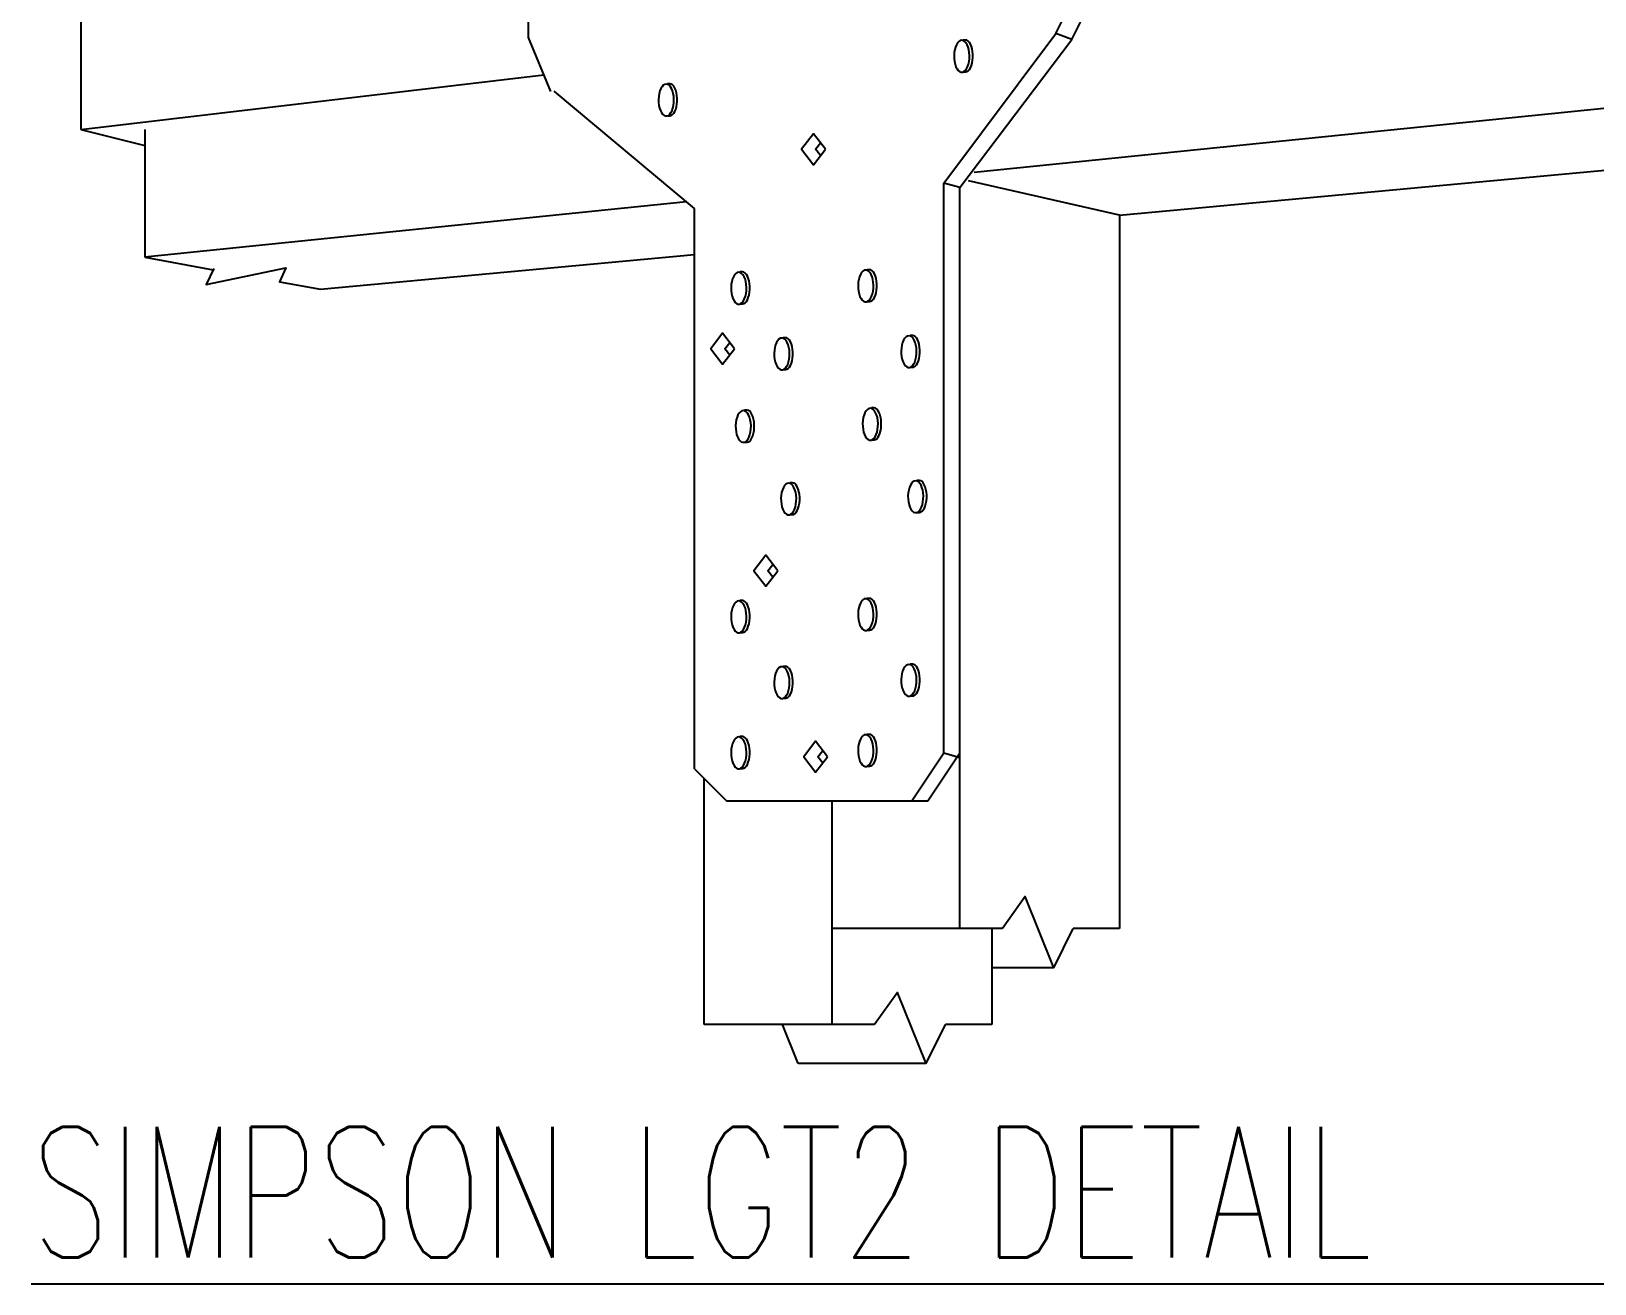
# Model space of a CAD drawing. Header units: inches. Extents: x -25328 to 8149, y -5530 to 4336.
# Drawn here: x -8628.6 to -8485, y 1958.1 to 2073.1 of the extents above; entities that cross this region are included whole.
import ezdxf

# ---------------------------------------------------------------- set-up
doc = ezdxf.new("R2010")
doc.units = ezdxf.units.IN
doc.header["$LTSCALE"] = 16
doc.header["$MEASUREMENT"] = 0
doc.layers.get('0').update_dxf_attribs({"linetype": 'CONTINUOUS'})
for name, color, linetype in [('TEXT ROOM', 3, 'CONTINUOUS'), ('wall-external', 6, 'CONTINUOUS'), ('WALLS EXT', 6, 'CONTINUOUS')]:
    doc.layers.add(name, color=color, linetype=linetype)
doc.styles.add('PAYTS NOTES', font='romans.shx', dxfattribs={"width": 0.7, "height": 4.5})

# ---------------------------------------------------------------- blocks, each defined once
blk = doc.blocks.new('A$C7842111F')
blk.add_lwpolyline([(0.1029, 0.0664), (0.0514, 0.1329), (0, 0.0664), (0.0514, 0)], close=True)
blk.add_lwpolyline([(0.0818, 0.0392), (0.0608, 0.0664), (0.0818, 0.0936)])
blk = doc.blocks.new('A$C4BAD0ED7')
blk.add_blockref('A$C7842111F', (0, 0))

msp = doc.modelspace()

# ---------------------------------------------------------------- linework, layer by layer
at = {"layer": 'wall-external', "color": 1}
for p, q in [((-8624.08192784, 2075.81904762), (-8624.08192784, 2064.07480971)), ((-8624.08192784, 2064.07480971), (-8581.54251377, 2069.07944665)), ((-8474.34289441, 2067.01086918), (-8542.00777286, 2060.10628975)), ((-8624.08192784, 2064.07480971), (-8618.20980888, 2062.60677997)), ((-8618.20980888, 2064.07480971), (-8618.20980888, 2052.33057179)), ((-8528.65999477, 2056.20495956), (-8459.66259701, 2062.60677997)), ((-8543.34029216, 1990.67332273), (-8543.34029216, 2058.20269075)), ((-8528.65999477, 2056.20495956), (-8542.5417052, 2059.34352927)), ((-8568.44058326, 2057.4090642), (-8618.20980888, 2052.33057179)), ((-8528.65999477, 2056.20495956), (-8528.65999477, 1990.67332273)), ((-8618.20980888, 2052.33057179), (-8611.91783152, 2051.18657591)), ((-8602.06148174, 2049.39451231), (-8567.71580609, 2052.58122448)), ((-8566.828768, 1981.86514429), (-8566.828768, 2004.46658114)), ((-8555.08453008, 2002.41756065), (-8555.08453008, 1981.86514429)), ((-8543.34029216, 1990.67332273), (-8555.08453008, 1990.67332273)), ((-8539.42104267, 1990.67332273), (-8543.34029216, 1990.67332273)), ((-8539.42104267, 1990.67332273), (-8543.34029216, 1990.67332273)), ((-8540.40423268, 1990.67332273), (-8540.40423268, 1981.86514429)), ((-8528.65999477, 1990.67332273), (-8532.92590322, 1990.67332273)), ((-8528.65999477, 1990.67332273), (-8532.92590322, 1990.67332273)), ((-8534.69157188, 1987.07512106), (-8540.40423268, 1987.07512106)), ((-8555.08453008, 1981.86514429), (-8566.828768, 1981.86514429)), ((-8562.90951851, 1981.86514429), (-8566.828768, 1981.86514429)), ((-8551.16528059, 1981.86514429), (-8555.08453008, 1981.86514429)), ((-8551.16528059, 1981.86514429), (-8555.08453008, 1981.86514429)), ((-8540.40423268, 1981.86514429), (-8544.67014114, 1981.86514429)), ((-8540.40423268, 1981.86514429), (-8544.67014114, 1981.86514429)), ((-8546.43580979, 1978.26694262), (-8558.18004771, 1978.26694262))]:
    msp.add_line(p, q, dxfattribs=at)
for points in [[(-8611.86698692, 2051.29643002), (-8612.55247136, 2049.815382), (-8605.24837376, 2051.36216663), (-8605.82659022, 2050.07907749), (-8602.06148174, 2049.39451231)], [(-8534.69157188, 1987.07512106), (-8532.92590322, 1990.67332273)], [(-8558.18004771, 1978.26694262), (-8559.63293872, 1981.86514429)], [(-8546.43580979, 1978.26694262), (-8544.67014114, 1981.86514429)]]:
    msp.add_lwpolyline(points, dxfattribs=at)
for points in [[(-8534.69157188, 1987.07512106), (-8537.32999244, 1993.60938221), (-8539.42104267, 1990.67332273, 3.8835991714)], [(-8546.43580979, 1978.26694262), (-8549.07423036, 1984.80120377), (-8551.16528059, 1981.86514429, 3.8835991714)]]:
    msp.add_lwpolyline(points, format="xyb", dxfattribs=at)
at = {"layer": 'WALLS EXT', "color": 6}
for p, q in [((-8582.96492211, 2072.52064739), (-8582.96492211, 2086.53596472)), ((-8534.53211373, 2072.88298814), (-8531.59605425, 2078.7551071)), ((-8533.06408399, 2072.31990824), (-8530.12802451, 2078.1920272)), ((-8580.9109196, 2067.55144499), (-8582.96492211, 2072.52064739)), ((-8544.8083219, 2059.13972277), (-8534.53211373, 2072.88298814)), ((-8543.34029216, 2058.74711545), (-8533.06408399, 2072.31990824)), ((-8533.06408399, 2072.31990824), (-8534.53211373, 2072.88298814)), ((-8567.71580609, 2056.80222439), (-8580.60149756, 2067.59112737)), ((-8543.34029216, 2058.74711545), (-8544.8083219, 2059.13972277)), ((-8544.8083219, 2006.82164986), (-8544.8083219, 2059.13972277)), ((-8543.34029216, 2006.82164986), (-8543.34029216, 2058.74711545)), ((-8567.71580609, 2005.35361923), (-8567.71580609, 2056.80222439)), ((-8547.74438138, 2002.41756065), (-8544.8083219, 2006.82164986)), ((-8546.27635164, 2002.41756065), (-8543.34029216, 2006.82164986)), ((-8544.8083219, 2006.82164986), (-8543.34029216, 2006.38124094)), ((-8567.71580609, 2005.35361923), (-8564.7797475, 2002.41756065)), ((-8564.7797475, 2002.41756065), (-8547.74438138, 2002.41756065)), ((-8547.74438138, 2002.41756065), (-8546.27635164, 2002.41756065))]:
    msp.add_line(p, q, dxfattribs=at)
at = {"layer": 'WALLS EXT', "color": 6, "extrusion": (-0.874475, -0.000239757, 0.485071)}
for p, q in [((-8542.79518864, 2072.28338471), (-8543.04727712, 2072.28331559)), ((-8569.9469192, 2068.25612816), (-8570.19900767, 2068.25605904)), ((-8543.04647518, 2069.35837806), (-8542.80098208, 2069.35844537)), ((-8570.19820574, 2065.33112151), (-8569.95271263, 2065.33118882)), ((-8563.28021585, 2050.97743502), (-8563.53230433, 2050.9773659)), ((-8551.61348549, 2051.18561194), (-8551.86557397, 2051.18554283)), ((-8563.53150239, 2048.05242837), (-8563.28600929, 2048.05249567)), ((-8551.86477203, 2048.26060529), (-8551.61927893, 2048.2606726)), ((-8547.65512995, 2045.14847871), (-8547.90721843, 2045.1484096)), ((-8559.32186031, 2044.94030178), (-8559.57394879, 2044.94023267)), ((-8547.90641649, 2042.22347206), (-8547.66092339, 2042.22353937)), ((-8559.57314685, 2042.01529513), (-8559.32765375, 2042.01536244)), ((-8562.86354628, 2038.27863719), (-8563.11563475, 2038.27856807)), ((-8551.19681592, 2038.48681412), (-8551.44890439, 2038.486745)), ((-8563.11483282, 2035.35363054), (-8562.86933971, 2035.35369785)), ((-8551.44810246, 2035.56180747), (-8551.20260935, 2035.56187477)), ((-8558.69685743, 2031.61697201), (-8558.9489459, 2031.6169029)), ((-8547.03012707, 2031.82514894), (-8547.28221554, 2031.82507983)), ((-8558.94814396, 2028.69196536), (-8558.70265086, 2028.69203267)), ((-8547.2814136, 2028.90014229), (-8547.0359205, 2028.9002096)), ((-8563.28021585, 2020.79176654), (-8563.53230433, 2020.79169742)), ((-8551.61348549, 2020.99994347), (-8551.86557397, 2020.99987435)), ((-8563.53150239, 2017.86675989), (-8563.28600929, 2017.8668272)), ((-8551.86477203, 2018.07493682), (-8551.61927893, 2018.07500412)), ((-8547.65512995, 2014.96281023), (-8547.90721843, 2014.96274112)), ((-8559.32186031, 2014.75463331), (-8559.57394879, 2014.75456419)), ((-8547.90641649, 2012.03780358), (-8547.66092339, 2012.03787089)), ((-8559.57314685, 2011.82962666), (-8559.32765375, 2011.82969396)), ((-8563.28021585, 2008.30114506), (-8563.53230433, 2008.30107594)), ((-8551.61348549, 2008.50932199), (-8551.86557397, 2008.50925287)), ((-8563.53150239, 2005.37613841), (-8563.28600929, 2005.37620572)), ((-8551.86477203, 2005.58431534), (-8551.61927893, 2005.58438265))]:
    msp.add_line(p, q, dxfattribs=at)
at = {"layer": 'WALLS EXT', "color": 6, "flags": 128}
for points in [[(-8543.15956947, 2072.25521379), (-8543.29362261, 2072.22875751), (-8543.42281984, 2072.15039999), (-8543.54249165, 2072.02297329), (-8543.64831279, 2071.85108293), (-8543.7364586, 2071.64094148), (-8543.80374327, 2071.40014401), (-8543.84773495, 2071.13739355), (-8543.86684366, 2070.86218659), (-8543.86037878, 2070.58446984), (-8543.82857395, 2070.31428069), (-8543.77257869, 2070.06138449), (-8543.69441681, 2069.83492157), (-8543.59691328, 2069.64307688), (-8543.48359214, 2069.4927842), (-8543.3585491, 2069.38947548), (-8543.22630356, 2069.33688458), (-8543.0916352, 2069.33691228), (-8542.9594113, 2069.38955756), (-8542.83441076, 2069.49291769), (-8542.72115144, 2069.64325697), (-8542.62372682, 2069.83514174), (-8542.54565808, 2070.06163679), (-8542.48976683, 2070.31455599), (-8542.45807312, 2070.58475819), (-8542.45172245, 2070.86247758), (-8542.47094434, 2071.13767666), (-8542.51504407, 2071.400409), (-8542.58242777, 2071.64117879), (-8542.67065999, 2071.85128396), (-8542.77655181, 2072.02313079), (-8542.89627602, 2072.15050826), (-8543.02550547, 2072.22881264)], [(-8570.31130003, 2068.22795724), (-8570.44535316, 2068.20150095), (-8570.5745504, 2068.12314344), (-8570.69422221, 2067.99571674), (-8570.80004335, 2067.82382638), (-8570.88818916, 2067.61368493), (-8570.95547383, 2067.37288746), (-8570.9994655, 2067.110137), (-8571.01857422, 2066.83493004), (-8571.01210933, 2066.55721329), (-8570.9803045, 2066.28702414), (-8570.92430924, 2066.03412794), (-8570.84614736, 2065.80766502), (-8570.74864383, 2065.61582033), (-8570.63532269, 2065.46552765), (-8570.51027966, 2065.36221893), (-8570.37803412, 2065.30962803), (-8570.24336576, 2065.30965572), (-8570.11114185, 2065.36230101), (-8569.98614132, 2065.46566114), (-8569.872882, 2065.61600041), (-8569.77545738, 2065.80788519), (-8569.69738863, 2066.03438023), (-8569.64149738, 2066.28729944), (-8569.60980367, 2066.55750164), (-8569.603453, 2066.83522103), (-8569.6226749, 2067.11042011), (-8569.66677463, 2067.37315245), (-8569.73415832, 2067.61392224), (-8569.82239055, 2067.82402741), (-8569.92828237, 2067.99587424), (-8570.04800658, 2068.12325171), (-8570.17723603, 2068.20155609)], [(-8563.64459668, 2050.94926409), (-8563.77864982, 2050.92280781), (-8563.90784705, 2050.8444503), (-8564.02751887, 2050.7170236), (-8564.13334, 2050.54513324), (-8564.22148581, 2050.33499179), (-8564.28877048, 2050.09419431), (-8564.33276216, 2049.83144386), (-8564.35187087, 2049.5562369), (-8564.34540599, 2049.27852015), (-8564.31360116, 2049.008331), (-8564.2576059, 2048.7554348), (-8564.17944402, 2048.52897188), (-8564.08194049, 2048.33712719), (-8563.96861935, 2048.1868345), (-8563.84357632, 2048.08352579), (-8563.71133077, 2048.03093489), (-8563.57666241, 2048.03096258), (-8563.44443851, 2048.08360786), (-8563.31943797, 2048.18696799), (-8563.20617865, 2048.33730727), (-8563.10875403, 2048.52919204), (-8563.03068529, 2048.75568709), (-8562.97479404, 2049.0086063), (-8562.94310033, 2049.2788085), (-8562.93674966, 2049.55652789), (-8562.95597155, 2049.83172696), (-8563.00007129, 2050.09445931), (-8563.06745498, 2050.33522909), (-8563.1556872, 2050.54533427), (-8563.26157902, 2050.71718109), (-8563.38130323, 2050.84455857), (-8563.51053268, 2050.92286295)], [(-8551.97786632, 2051.15744102), (-8552.11191946, 2051.13098474), (-8552.24111669, 2051.05262723), (-8552.36078851, 2050.92520052), (-8552.46660964, 2050.75331017), (-8552.55475545, 2050.54316872), (-8552.62204012, 2050.30237124), (-8552.6660318, 2050.03962078), (-8552.68514051, 2049.76441383), (-8552.67867563, 2049.48669707), (-8552.6468708, 2049.21650793), (-8552.59087554, 2048.96361173), (-8552.51271366, 2048.73714881), (-8552.41521013, 2048.54530412), (-8552.30188899, 2048.39501143), (-8552.17684596, 2048.29170272), (-8552.04460041, 2048.23911182), (-8551.90993205, 2048.23913951), (-8551.77770815, 2048.29178479), (-8551.65270761, 2048.39514492), (-8551.53944829, 2048.5454842), (-8551.44202367, 2048.73736897), (-8551.36395493, 2048.96386402), (-8551.30806368, 2049.21678323), (-8551.27636997, 2049.48698543), (-8551.2700193, 2049.76470482), (-8551.28924119, 2050.03990389), (-8551.33334093, 2050.30263624), (-8551.40072462, 2050.54340602), (-8551.48895684, 2050.7535112), (-8551.59484866, 2050.92535802), (-8551.71457287, 2051.0527355), (-8551.84380232, 2051.13103987)], [(-8548.01951078, 2045.12030779), (-8548.15356392, 2045.09385151), (-8548.28276115, 2045.01549399), (-8548.40243296, 2044.88806729), (-8548.5082541, 2044.71617693), (-8548.59639991, 2044.50603549), (-8548.66368458, 2044.26523801), (-8548.70767626, 2044.00248755), (-8548.72678497, 2043.7272806), (-8548.72032009, 2043.44956384), (-8548.68851526, 2043.1793747), (-8548.63252, 2042.9264785), (-8548.55435812, 2042.70001557), (-8548.45685459, 2042.50817089), (-8548.34353345, 2042.3578782), (-8548.21849041, 2042.25456948), (-8548.08624487, 2042.20197859), (-8547.95157651, 2042.20200628), (-8547.81935261, 2042.25465156), (-8547.69435207, 2042.35801169), (-8547.58109275, 2042.50835097), (-8547.48366813, 2042.70023574), (-8547.40559939, 2042.92673079), (-8547.34970814, 2043.17964999), (-8547.31801443, 2043.4498522), (-8547.31166376, 2043.72757159), (-8547.33088565, 2044.00277066), (-8547.37498538, 2044.265503), (-8547.44236908, 2044.50627279), (-8547.5306013, 2044.71637797), (-8547.63649312, 2044.88822479), (-8547.75621733, 2045.01560227), (-8547.88544678, 2045.09390664)], [(-8559.68624114, 2044.91213086), (-8559.82029428, 2044.88567458), (-8559.94949151, 2044.80731707), (-8560.06916332, 2044.67989036), (-8560.17498446, 2044.50800001), (-8560.26313027, 2044.29785856), (-8560.33041494, 2044.05706108), (-8560.37440662, 2043.79431062), (-8560.39351533, 2043.51910367), (-8560.38705045, 2043.24138691), (-8560.35524562, 2042.97119777), (-8560.29925036, 2042.71830157), (-8560.22108848, 2042.49183865), (-8560.12358495, 2042.29999396), (-8560.01026381, 2042.14970127), (-8559.88522077, 2042.04639256), (-8559.75297523, 2041.99380166), (-8559.61830687, 2041.99382935), (-8559.48608297, 2042.04647463), (-8559.36108243, 2042.14983476), (-8559.24782311, 2042.30017404), (-8559.15039849, 2042.49205881), (-8559.07232975, 2042.71855386), (-8559.0164385, 2042.97147307), (-8558.98474479, 2043.24167527), (-8558.97839412, 2043.51939466), (-8558.99761601, 2043.79459373), (-8559.04171574, 2044.05732608), (-8559.10909944, 2044.29809586), (-8559.19733166, 2044.50820104), (-8559.30322348, 2044.68004786), (-8559.42294769, 2044.80742534), (-8559.55217714, 2044.88572971)], [(-8563.22792711, 2038.25046627), (-8563.36198024, 2038.22400998), (-8563.49117748, 2038.14565247), (-8563.61084929, 2038.01822577), (-8563.71667043, 2037.84633541), (-8563.80481624, 2037.63619396), (-8563.87210091, 2037.39539649), (-8563.91609258, 2037.13264603), (-8563.9352013, 2036.85743907), (-8563.92873642, 2036.57972232), (-8563.89693159, 2036.30953317), (-8563.84093632, 2036.05663697), (-8563.76277444, 2035.83017405), (-8563.66527092, 2035.63832936), (-8563.55194977, 2035.48803668), (-8563.42690674, 2035.38472796), (-8563.2946612, 2035.33213706), (-8563.15999284, 2035.33216475), (-8563.02776894, 2035.38481004), (-8562.9027684, 2035.48817017), (-8562.78950908, 2035.63850944), (-8562.69208446, 2035.83039422), (-8562.61401572, 2036.05688927), (-8562.55812446, 2036.30980847), (-8562.52643076, 2036.58001067), (-8562.52008008, 2036.85773006), (-8562.53930198, 2037.13292914), (-8562.58340171, 2037.39566148), (-8562.6507854, 2037.63643127), (-8562.73901763, 2037.84653644), (-8562.84490945, 2038.01838327), (-8562.96463366, 2038.14576074), (-8563.09386311, 2038.22406512)], [(-8551.56119675, 2038.4586432), (-8551.69524988, 2038.43218691), (-8551.82444712, 2038.3538294), (-8551.94411893, 2038.2264027), (-8552.04994007, 2038.05451234), (-8552.13808588, 2037.84437089), (-8552.20537055, 2037.60357341), (-8552.24936222, 2037.34082296), (-8552.26847094, 2037.065616), (-8552.26200606, 2036.78789925), (-8552.23020123, 2036.5177101), (-8552.17420596, 2036.2648139), (-8552.09604408, 2036.03835098), (-8551.99854056, 2035.84650629), (-8551.88521941, 2035.6962136), (-8551.76017638, 2035.59290489), (-8551.62793084, 2035.54031399), (-8551.49326248, 2035.54034168), (-8551.36103858, 2035.59298696), (-8551.23603804, 2035.69634709), (-8551.12277872, 2035.84668637), (-8551.0253541, 2036.03857114), (-8550.94728536, 2036.26506619), (-8550.8913941, 2036.5179854), (-8550.8597004, 2036.7881876), (-8550.85334972, 2037.06590699), (-8550.87257162, 2037.34110606), (-8550.91667135, 2037.60383841), (-8550.98405504, 2037.84460819), (-8551.07228727, 2038.05471337), (-8551.17817909, 2038.2265602), (-8551.2979033, 2038.35393767), (-8551.42713275, 2038.43224205)], [(-8559.06123826, 2031.58880109), (-8559.19529139, 2031.56234481), (-8559.32448863, 2031.4839873), (-8559.44416044, 2031.35656059), (-8559.54998158, 2031.18467024), (-8559.63812739, 2030.97452879), (-8559.70541206, 2030.73373131), (-8559.74940373, 2030.47098085), (-8559.76851245, 2030.1957739), (-8559.76204756, 2029.91805714), (-8559.73024273, 2029.647868), (-8559.67424747, 2029.3949718), (-8559.59608559, 2029.16850888), (-8559.49858206, 2028.97666419), (-8559.38526092, 2028.8263715), (-8559.26021789, 2028.72306279), (-8559.12797235, 2028.67047189), (-8558.99330399, 2028.67049958), (-8558.86108008, 2028.72314486), (-8558.73607955, 2028.82650499), (-8558.62282023, 2028.97684427), (-8558.5253956, 2029.16872904), (-8558.44732686, 2029.39522409), (-8558.39143561, 2029.6481433), (-8558.3597419, 2029.9183455), (-8558.35339123, 2030.19606489), (-8558.37261313, 2030.47126396), (-8558.41671286, 2030.73399631), (-8558.48409655, 2030.97476609), (-8558.57232878, 2031.18487127), (-8558.6782206, 2031.35671809), (-8558.79794481, 2031.48409557), (-8558.92717425, 2031.56239994)], [(-8547.3945079, 2031.79697802), (-8547.52856103, 2031.77052174), (-8547.65775827, 2031.69216422), (-8547.77743008, 2031.56473752), (-8547.88325122, 2031.39284716), (-8547.97139703, 2031.18270572), (-8548.03868169, 2030.94190824), (-8548.08267337, 2030.67915778), (-8548.10178209, 2030.40395083), (-8548.0953172, 2030.12623407), (-8548.06351237, 2029.85604493), (-8548.00751711, 2029.60314873), (-8547.92935523, 2029.3766858), (-8547.8318517, 2029.18484112), (-8547.71853056, 2029.03454843), (-8547.59348753, 2028.93123971), (-8547.46124199, 2028.87864882), (-8547.32657363, 2028.87867651), (-8547.19434972, 2028.93132179), (-8547.06934919, 2029.03468192), (-8546.95608987, 2029.1850212), (-8546.85866524, 2029.37690597), (-8546.7805965, 2029.60340102), (-8546.72470525, 2029.85632022), (-8546.69301154, 2030.12652243), (-8546.68666087, 2030.40424182), (-8546.70588277, 2030.67944089), (-8546.7499825, 2030.94217323), (-8546.81736619, 2031.18294302), (-8546.90559842, 2031.3930482), (-8547.01149024, 2031.56489502), (-8547.13121444, 2031.6922725), (-8547.26044389, 2031.77057687)], [(-8563.64459668, 2020.76359562), (-8563.77864982, 2020.73713934), (-8563.90784705, 2020.65878182), (-8564.02751887, 2020.53135512), (-8564.13334, 2020.35946476), (-8564.22148581, 2020.14932331), (-8564.28877048, 2019.90852584), (-8564.33276216, 2019.64577538), (-8564.35187087, 2019.37056842), (-8564.34540599, 2019.09285167), (-8564.31360116, 2018.82266252), (-8564.2576059, 2018.56976633), (-8564.17944402, 2018.3433034), (-8564.08194049, 2018.15145871), (-8563.96861935, 2018.00116603), (-8563.84357632, 2017.89785731), (-8563.71133077, 2017.84526641), (-8563.57666241, 2017.84529411), (-8563.44443851, 2017.89793939), (-8563.31943797, 2018.00129952), (-8563.20617865, 2018.1516388), (-8563.10875403, 2018.34352357), (-8563.03068529, 2018.57001862), (-8562.97479404, 2018.82293782), (-8562.94310033, 2019.09314002), (-8562.93674966, 2019.37085941), (-8562.95597155, 2019.64605849), (-8563.00007129, 2019.90879083), (-8563.06745498, 2020.14956062), (-8563.1556872, 2020.35966579), (-8563.26157902, 2020.53151262), (-8563.38130323, 2020.65889009), (-8563.51053268, 2020.73719447)], [(-8551.97786632, 2020.97177255), (-8552.11191946, 2020.94531626), (-8552.24111669, 2020.86695875), (-8552.36078851, 2020.73953205), (-8552.46660964, 2020.56764169), (-8552.55475545, 2020.35750024), (-8552.62204012, 2020.11670277), (-8552.6660318, 2019.85395231), (-8552.68514051, 2019.57874535), (-8552.67867563, 2019.3010286), (-8552.6468708, 2019.03083945), (-8552.59087554, 2018.77794325), (-8552.51271366, 2018.55148033), (-8552.41521013, 2018.35963564), (-8552.30188899, 2018.20934296), (-8552.17684596, 2018.10603424), (-8552.04460041, 2018.05344334), (-8551.90993205, 2018.05347103), (-8551.77770815, 2018.10611631), (-8551.65270761, 2018.20947645), (-8551.53944829, 2018.35981572), (-8551.44202367, 2018.55170049), (-8551.36395493, 2018.77819554), (-8551.30806368, 2019.03111475), (-8551.27636997, 2019.30131695), (-8551.2700193, 2019.57903634), (-8551.28924119, 2019.85423541), (-8551.33334093, 2020.11696776), (-8551.40072462, 2020.35773754), (-8551.48895684, 2020.56784272), (-8551.59484866, 2020.73968955), (-8551.71457287, 2020.86706702), (-8551.84380232, 2020.9453714)], [(-8548.01951078, 2014.93463931), (-8548.15356392, 2014.90818303), (-8548.28276115, 2014.82982552), (-8548.40243296, 2014.70239881), (-8548.5082541, 2014.53050846), (-8548.59639991, 2014.32036701), (-8548.66368458, 2014.07956953), (-8548.70767626, 2013.81681907), (-8548.72678497, 2013.54161212), (-8548.72032009, 2013.26389537), (-8548.68851526, 2012.99370622), (-8548.63252, 2012.74081002), (-8548.55435812, 2012.5143471), (-8548.45685459, 2012.32250241), (-8548.34353345, 2012.17220972), (-8548.21849041, 2012.06890101), (-8548.08624487, 2012.01631011), (-8547.95157651, 2012.0163378), (-8547.81935261, 2012.06898308), (-8547.69435207, 2012.17234321), (-8547.58109275, 2012.32268249), (-8547.48366813, 2012.51456726), (-8547.40559939, 2012.74106231), (-8547.34970814, 2012.99398152), (-8547.31801443, 2013.26418372), (-8547.31166376, 2013.54190311), (-8547.33088565, 2013.81710218), (-8547.37498538, 2014.07983453), (-8547.44236908, 2014.32060431), (-8547.5306013, 2014.53070949), (-8547.63649312, 2014.70255631), (-8547.75621733, 2014.82993379), (-8547.88544678, 2014.90823816)], [(-8559.68624114, 2014.72646239), (-8559.82029428, 2014.7000061), (-8559.94949151, 2014.62164859), (-8560.06916332, 2014.49422189), (-8560.17498446, 2014.32233153), (-8560.26313027, 2014.11219008), (-8560.33041494, 2013.8713926), (-8560.37440662, 2013.60864215), (-8560.39351533, 2013.33343519), (-8560.38705045, 2013.05571844), (-8560.35524562, 2012.78552929), (-8560.29925036, 2012.53263309), (-8560.22108848, 2012.30617017), (-8560.12358495, 2012.11432548), (-8560.01026381, 2011.96403279), (-8559.88522077, 2011.86072408), (-8559.75297523, 2011.80813318), (-8559.61830687, 2011.80816087), (-8559.48608297, 2011.86080615), (-8559.36108243, 2011.96416629), (-8559.24782311, 2012.11450556), (-8559.15039849, 2012.30639033), (-8559.07232975, 2012.53288538), (-8559.0164385, 2012.78580459), (-8558.98474479, 2013.05600679), (-8558.97839412, 2013.33372618), (-8558.99761601, 2013.60892525), (-8559.04171574, 2013.8716576), (-8559.10909944, 2014.11242738), (-8559.19733166, 2014.32253256), (-8559.30322348, 2014.49437939), (-8559.42294769, 2014.62175686), (-8559.55217714, 2014.70006124)], [(-8563.64459668, 2008.27297414), (-8563.77864982, 2008.24651786), (-8563.90784705, 2008.16816034), (-8564.02751887, 2008.04073364), (-8564.13334, 2007.86884328), (-8564.22148581, 2007.65870184), (-8564.28877048, 2007.41790436), (-8564.33276216, 2007.1551539), (-8564.35187087, 2006.87994694), (-8564.34540599, 2006.60223019), (-8564.31360116, 2006.33204105), (-8564.2576059, 2006.07914485), (-8564.17944402, 2005.85268192), (-8564.08194049, 2005.66083723), (-8563.96861935, 2005.51054455), (-8563.84357632, 2005.40723583), (-8563.71133077, 2005.35464494), (-8563.57666241, 2005.35467263), (-8563.44443851, 2005.40731791), (-8563.31943797, 2005.51067804), (-8563.20617865, 2005.66101732), (-8563.10875403, 2005.85290209), (-8563.03068529, 2006.07939714), (-8562.97479404, 2006.33231634), (-8562.94310033, 2006.60251855), (-8562.93674966, 2006.88023794), (-8562.95597155, 2007.15543701), (-8563.00007129, 2007.41816935), (-8563.06745498, 2007.65893914), (-8563.1556872, 2007.86904432), (-8563.26157902, 2008.04089114), (-8563.38130323, 2008.16826862), (-8563.51053268, 2008.24657299)], [(-8551.97786632, 2008.48115107), (-8552.11191946, 2008.45469479), (-8552.24111669, 2008.37633727), (-8552.36078851, 2008.24891057), (-8552.46660964, 2008.07702021), (-8552.55475545, 2007.86687876), (-8552.62204012, 2007.62608129), (-8552.6660318, 2007.36333083), (-8552.68514051, 2007.08812387), (-8552.67867563, 2006.81040712), (-8552.6468708, 2006.54021797), (-8552.59087554, 2006.28732177), (-8552.51271366, 2006.06085885), (-8552.41521013, 2005.86901416), (-8552.30188899, 2005.71872148), (-8552.17684596, 2005.61541276), (-8552.04460041, 2005.56282186), (-8551.90993205, 2005.56284956), (-8551.77770815, 2005.61549484), (-8551.65270761, 2005.71885497), (-8551.53944829, 2005.86919424), (-8551.44202367, 2006.06107902), (-8551.36395493, 2006.28757407), (-8551.30806368, 2006.54049327), (-8551.27636997, 2006.81069547), (-8551.2700193, 2007.08841486), (-8551.28924119, 2007.36361394), (-8551.33334093, 2007.62634628), (-8551.40072462, 2007.86711607), (-8551.48895684, 2008.07722124), (-8551.59484866, 2008.24906807), (-8551.71457287, 2008.37644554), (-8551.84380232, 2008.45474992)]]:
    msp.add_lwpolyline(points, close=True, dxfattribs=at)
for points in [[(-8542.81588744, 2069.35812711), (-8542.69283003, 2069.38298609), (-8542.57397002, 2069.45680114), (-8542.46335504, 2069.57705859), (-8542.36475195, 2069.73966321), (-8542.28151858, 2069.9390777), (-8542.21648932, 2070.16851123), (-8542.17187867, 2070.42015072), (-8542.14920579, 2070.68542689), (-8542.14924279, 2070.95530607), (-8542.1719884, 2071.22059787), (-8542.21666804, 2071.47226807), (-8542.28176021, 2071.70174636), (-8542.36504827, 2071.90121813), (-8542.46369595, 2072.0638906), (-8542.57434391, 2072.18422416), (-8542.69322417, 2072.25812099), (-8542.81628841, 2072.28306463)], [(-8569.967618, 2065.33087056), (-8569.84456059, 2065.35572954), (-8569.72570057, 2065.42954459), (-8569.61508559, 2065.54980204), (-8569.51648251, 2065.71240666), (-8569.43324913, 2065.91182115), (-8569.36821987, 2066.14125468), (-8569.32360922, 2066.39289417), (-8569.30093635, 2066.65817034), (-8569.30097335, 2066.92804952), (-8569.32371895, 2067.19334131), (-8569.3683986, 2067.44501152), (-8569.43349077, 2067.67448981), (-8569.51677883, 2067.87396158), (-8569.6154265, 2068.03663405), (-8569.72607446, 2068.15696761), (-8569.84495473, 2068.23086444), (-8569.96801897, 2068.25580808)], [(-8563.30091465, 2048.05217742), (-8563.17785724, 2048.07703639), (-8563.05899723, 2048.15085145), (-8562.94838225, 2048.2711089), (-8562.84977917, 2048.43371352), (-8562.76654579, 2048.633128), (-8562.70151653, 2048.86256153), (-8562.65690588, 2049.11420102), (-8562.63423301, 2049.37947719), (-8562.63427, 2049.64935638), (-8562.65701561, 2049.91464817), (-8562.70169526, 2050.16631838), (-8562.76678743, 2050.39579667), (-8562.85007549, 2050.59526843), (-8562.94872316, 2050.7579409), (-8563.05937112, 2050.87827447), (-8563.17825138, 2050.9521713), (-8563.30131562, 2050.97711494)], [(-8551.63418429, 2048.26035434), (-8551.51112688, 2048.28521332), (-8551.39226687, 2048.35902838), (-8551.28165189, 2048.47928583), (-8551.18304881, 2048.64189045), (-8551.09981543, 2048.84130493), (-8551.03478617, 2049.07073846), (-8550.99017552, 2049.32237795), (-8550.96750265, 2049.58765412), (-8550.96753964, 2049.85753331), (-8550.99028525, 2050.1228251), (-8551.0349649, 2050.37449531), (-8551.10005707, 2050.6039736), (-8551.18334512, 2050.80344536), (-8551.2819928, 2050.96611783), (-8551.39264076, 2051.08645139), (-8551.51152102, 2051.16034823), (-8551.63458526, 2051.18529187)], [(-8547.67582875, 2042.22322111), (-8547.55277134, 2042.24808009), (-8547.43391133, 2042.32189515), (-8547.32329635, 2042.44215259), (-8547.22469326, 2042.60475721), (-8547.14145989, 2042.8041717), (-8547.07643063, 2043.03360523), (-8547.03181998, 2043.28524472), (-8547.0091471, 2043.55052089), (-8547.0091841, 2043.82040008), (-8547.03192971, 2044.08569187), (-8547.07660935, 2044.33736207), (-8547.14170152, 2044.56684036), (-8547.22498958, 2044.76631213), (-8547.32363726, 2044.9289846), (-8547.43428522, 2045.04931816), (-8547.55316548, 2045.123215), (-8547.67622972, 2045.14815864)], [(-8559.34255911, 2042.01504418), (-8559.2195017, 2042.03990316), (-8559.10064169, 2042.11371822), (-8558.99002671, 2042.23397567), (-8558.89142362, 2042.39658029), (-8558.80819025, 2042.59599477), (-8558.74316099, 2042.8254283), (-8558.69855034, 2043.07706779), (-8558.67587746, 2043.34234396), (-8558.67591446, 2043.61222315), (-8558.69866007, 2043.87751494), (-8558.74333971, 2044.12918515), (-8558.80843188, 2044.35866343), (-8558.89171994, 2044.5581352), (-8558.99036762, 2044.72080767), (-8559.10101558, 2044.84114123), (-8559.21989584, 2044.91503807), (-8559.34296008, 2044.93998171)], [(-8562.88424508, 2035.35337959), (-8562.76118767, 2035.37823857), (-8562.64232765, 2035.45205362), (-8562.53171267, 2035.57231107), (-8562.43310959, 2035.73491569), (-8562.34987621, 2035.93433018), (-8562.28484695, 2036.16376371), (-8562.24023631, 2036.4154032), (-8562.21756343, 2036.68067937), (-8562.21760043, 2036.95055855), (-8562.24034604, 2037.21585035), (-8562.28502568, 2037.46752055), (-8562.35011785, 2037.69699884), (-8562.43340591, 2037.89647061), (-8562.53205358, 2038.05914308), (-8562.64270155, 2038.17947664), (-8562.76158181, 2038.25337347), (-8562.88464605, 2038.27831711)], [(-8551.21751472, 2035.56155652), (-8551.09445731, 2035.58641549), (-8550.97559729, 2035.66023055), (-8550.86498231, 2035.780488), (-8550.76637923, 2035.94309262), (-8550.68314585, 2036.1425071), (-8550.61811659, 2036.37194063), (-8550.57350595, 2036.62358012), (-8550.55083307, 2036.88885629), (-8550.55087007, 2037.15873548), (-8550.57361568, 2037.42402727), (-8550.61829532, 2037.67569748), (-8550.68338749, 2037.90517577), (-8550.76667555, 2038.10464753), (-8550.86532322, 2038.26732001), (-8550.97597119, 2038.38765357), (-8551.09485145, 2038.4615504), (-8551.21791569, 2038.48649404)], [(-8558.71755623, 2028.69171441), (-8558.59449882, 2028.71657339), (-8558.4756388, 2028.79038845), (-8558.36502382, 2028.9106459), (-8558.26642074, 2029.07325052), (-8558.18318736, 2029.272665), (-8558.1181581, 2029.50209853), (-8558.07354745, 2029.75373802), (-8558.05087458, 2030.01901419), (-8558.05091158, 2030.28889338), (-8558.07365718, 2030.55418517), (-8558.11833683, 2030.80585537), (-8558.183429, 2031.03533366), (-8558.26671706, 2031.23480543), (-8558.36536473, 2031.3974779), (-8558.47601269, 2031.51781146), (-8558.59489296, 2031.5917083), (-8558.7179572, 2031.61665194)], [(-8547.05082587, 2028.89989134), (-8546.92776846, 2028.92475032), (-8546.80890844, 2028.99856538), (-8546.69829346, 2029.11882282), (-8546.59969038, 2029.28142744), (-8546.516457, 2029.48084193), (-8546.45142774, 2029.71027546), (-8546.40681709, 2029.96191495), (-8546.38414422, 2030.22719112), (-8546.38418122, 2030.49707031), (-8546.40692682, 2030.7623621), (-8546.45160647, 2031.0140323), (-8546.51669864, 2031.24351059), (-8546.5999867, 2031.44298236), (-8546.69863437, 2031.60565483), (-8546.80928233, 2031.72598839), (-8546.9281626, 2031.79988523), (-8547.05122684, 2031.82482887)], [(-8563.30091465, 2017.86650894), (-8563.17785724, 2017.89136792), (-8563.05899723, 2017.96518297), (-8562.94838225, 2018.08544042), (-8562.84977917, 2018.24804504), (-8562.76654579, 2018.44745953), (-8562.70151653, 2018.67689306), (-8562.65690588, 2018.92853255), (-8562.63423301, 2019.19380872), (-8562.63427, 2019.4636879), (-8562.65701561, 2019.7289797), (-8562.70169526, 2019.9806499), (-8562.76678743, 2020.21012819), (-8562.85007549, 2020.40959996), (-8562.94872316, 2020.57227243), (-8563.05937112, 2020.69260599), (-8563.17825138, 2020.76650282), (-8563.30131562, 2020.79144646)], [(-8551.63418429, 2018.07468587), (-8551.51112688, 2018.09954485), (-8551.39226687, 2018.1733599), (-8551.28165189, 2018.29361735), (-8551.18304881, 2018.45622197), (-8551.09981543, 2018.65563646), (-8551.03478617, 2018.88506998), (-8550.99017552, 2019.13670947), (-8550.96750265, 2019.40198564), (-8550.96753964, 2019.67186483), (-8550.99028525, 2019.93715662), (-8551.0349649, 2020.18882683), (-8551.10005707, 2020.41830512), (-8551.18334512, 2020.61777688), (-8551.2819928, 2020.78044936), (-8551.39264076, 2020.90078292), (-8551.51152102, 2020.97467975), (-8551.63458526, 2020.99962339)], [(-8547.67582875, 2012.03755263), (-8547.55277134, 2012.06241161), (-8547.43391133, 2012.13622667), (-8547.32329635, 2012.25648412), (-8547.22469326, 2012.41908874), (-8547.14145989, 2012.61850322), (-8547.07643063, 2012.84793675), (-8547.03181998, 2013.09957624), (-8547.0091471, 2013.36485241), (-8547.0091841, 2013.6347316), (-8547.03192971, 2013.90002339), (-8547.07660935, 2014.1516936), (-8547.14170152, 2014.38117189), (-8547.22498958, 2014.58064365), (-8547.32363726, 2014.74331612), (-8547.43428522, 2014.86364968), (-8547.55316548, 2014.93754652), (-8547.67622972, 2014.96249016)], [(-8559.34255911, 2011.82937571), (-8559.2195017, 2011.85423468), (-8559.10064169, 2011.92804974), (-8558.99002671, 2012.04830719), (-8558.89142362, 2012.21091181), (-8558.80819025, 2012.4103263), (-8558.74316099, 2012.63975982), (-8558.69855034, 2012.89139931), (-8558.67587746, 2013.15667548), (-8558.67591446, 2013.42655467), (-8558.69866007, 2013.69184646), (-8558.74333971, 2013.94351667), (-8558.80843188, 2014.17299496), (-8558.89171994, 2014.37246672), (-8558.99036762, 2014.5351392), (-8559.10101558, 2014.65547276), (-8559.21989584, 2014.72936959), (-8559.34296008, 2014.75431323)], [(-8563.30091465, 2005.37588746), (-8563.17785724, 2005.40074644), (-8563.05899723, 2005.47456149), (-8562.94838225, 2005.59481894), (-8562.84977917, 2005.75742356), (-8562.76654579, 2005.95683805), (-8562.70151653, 2006.18627158), (-8562.65690588, 2006.43791107), (-8562.63423301, 2006.70318724), (-8562.63427, 2006.97306642), (-8562.65701561, 2007.23835822), (-8562.70169526, 2007.49002842), (-8562.76678743, 2007.71950671), (-8562.85007549, 2007.91897848), (-8562.94872316, 2008.08165095), (-8563.05937112, 2008.20198451), (-8563.17825138, 2008.27588135), (-8563.30131562, 2008.30082499)], [(-8551.63418429, 2005.58406439), (-8551.51112688, 2005.60892337), (-8551.39226687, 2005.68273842), (-8551.28165189, 2005.80299587), (-8551.18304881, 2005.96560049), (-8551.09981543, 2006.16501498), (-8551.03478617, 2006.39444851), (-8550.99017552, 2006.646088), (-8550.96750265, 2006.91136417), (-8550.96753964, 2007.18124335), (-8550.99028525, 2007.44653515), (-8551.0349649, 2007.69820535), (-8551.10005707, 2007.92768364), (-8551.18334512, 2008.12715541), (-8551.2819928, 2008.28982788), (-8551.39264076, 2008.41016144), (-8551.51152102, 2008.48405827), (-8551.63458526, 2008.50900191)]]:
    msp.add_lwpolyline(points, dxfattribs=at)

# ---------------------------------------------------------------- block references
at = {"layer": 'WALLS EXT', "color": 6, "xscale": 21.40876703468075, "yscale": 21.40876703468075, "zscale": 21.40876703468075}
for p in [(-8557.89164722, 2060.83068134), (-8566.22502493, 2042.51110356), (-8562.26667037, 2022.10975533), (-8557.68331194, 2005.03923912)]:
    msp.add_blockref('A$C4BAD0ED7', p, dxfattribs=at)

# ---------------------------------------------------------------- texts
at = {"layer": 'TEXT ROOM', "style": 'PAYTS NOTES', "width": 0.7}
msp.add_text('%%USIMPSON LGT2 DETAIL      ', height=12, dxfattribs=at).set_placement((-8628.63200915, 1960.45320674))

doc.saveas('drawing.dxf')
